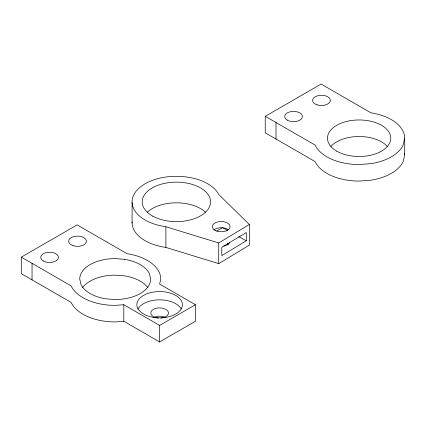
<?xml version="1.0" encoding="UTF-8"?>
<svg xmlns="http://www.w3.org/2000/svg" width="426" height="426" viewBox="0 0 426 426"><rect width="100%" height="100%" fill="white"/><g stroke="black" fill="none" stroke-linecap="round" stroke-linejoin="round"><path stroke-width="0.64" d="M404.7 138.232L403.145 145.042A45.582 26.316 0 0 1 370.918 163.648L359.118 164.542A45.582 26.316 0 0 1 315.096 145.042L265.238 116.314L265.238 132.853L315.096 161.582A45.582 26.316 0 0 0 359.118 181.082L370.918 180.187A45.582 26.316 0 0 0 403.145 161.582L404.7 154.771L404.7 138.232A45.582 26.316 0 0 0 370.918 112.81L321.097 84.055L265.238 116.314M216.797 231.094L222.494 227.654L227.718 230.535M165.879 226.738L218.73 242.958L249.354 224.465L218.921 194.709A44.315 25.587 0 0 0 144.355 184.202A44.315 25.587 0 0 0 165.879 226.738L165.879 247.415L218.73 263.63L249.354 245.142L249.354 224.465M246.287 240.786L221.792 255.579L221.792 247.309L246.287 232.516L246.287 240.786L238.746 236.622M21.3 257.155L77.159 224.896L126.98 253.651A45.582 26.316 0 0 1 160.762 279.073L159.622 284.057L195.433 304.728L195.433 321.268L159.622 341.945L123.812 321.268L115.18 321.928A45.582 26.316 0 0 1 71.153 302.423L21.3 273.694L21.3 257.155L71.153 285.883A45.582 26.316 0 0 0 115.18 305.383L123.812 304.728L159.622 325.405L195.433 304.728M275.984 122.518L275.984 139.057M218.73 242.958L218.73 263.63M159.622 325.405L159.622 341.945M132.087 202.456L132.087 223.133M123.812 304.728L123.812 321.268M32.046 263.359L32.046 279.898M229.838 242.325A8.861 5.117 0 0 1 223.714 246.02M82.431 287.779A35.449 20.469 0 0 1 115.18 275.143L124.355 275.84A35.449 20.469 0 0 1 147.934 287.779M158.467 318.073A8.861 5.117 0 0 1 152.151 310.25A8.861 5.117 0 0 1 167.099 310.25A8.861 5.117 0 0 1 160.783 318.073M154.228 317.21A8.861 5.117 0 0 1 165.022 317.21M213.852 230.003A8.861 5.117 0 0 1 228.373 229.811M227.351 243.613A8.861 5.117 0 0 1 228.373 244.284M137.886 309.047A22.791 13.158 0 0 1 159.622 299.84A22.791 13.158 0 0 1 181.359 309.047M147.215 212.27A34.187 19.734 0 0 1 205.604 212.313M165.879 247.415A44.315 25.587 0 0 1 132.087 221.925M404.647 153.525A45.582 26.316 0 0 1 404.7 154.771M330.837 146.565A31.652 18.275 0 0 1 359.118 136.496A31.652 18.275 0 0 1 387.404 146.565M124.355 259.301L115.18 258.603A35.449 20.469 0 0 0 79.731 279.073L80.94 284.366A35.449 20.469 0 0 0 106.005 298.839L115.18 299.537A35.449 20.469 0 0 0 150.634 279.073L149.425 273.774A35.449 20.469 0 0 0 124.355 259.301M153.727 317.439C147.561 316.294 140.836 313.93 137.609 308.136A22.791 13.158 0 0 1 157.636 291.624A22.791 13.158 0 0 1 182.328 305.879A22.791 13.158 0 0 1 153.727 317.439M215.103 230.338A8.861 5.117 0 0 0 229.838 227.851A8.861 5.117 0 0 0 218.74 221.728A8.861 5.117 0 0 0 215.103 230.338M43.335 260.973A8.861 5.117 0 0 0 58.16 258.678A8.861 5.117 0 0 0 47.302 252.416A8.861 5.117 0 0 0 43.335 260.973M73.091 245.664A8.861 5.117 0 0 0 86.382 241.228A8.861 5.117 0 0 0 73.091 236.797A8.861 5.117 0 0 0 73.091 245.664M152.764 216.152A34.187 19.734 0 0 0 209.597 206.562A34.187 19.734 0 0 0 166.8 182.94A34.187 19.734 0 0 0 152.764 216.152M317.029 104.817A8.861 5.117 0 0 0 330.32 100.387A8.861 5.117 0 0 0 317.029 95.956A8.861 5.117 0 0 0 317.029 104.817M287.273 120.132A8.861 5.117 0 0 0 302.098 117.837A8.861 5.117 0 0 0 291.24 111.569A8.861 5.117 0 0 0 287.273 120.132M336.737 151.15A31.652 18.275 0 0 0 389.694 142.96A31.652 18.275 0 0 0 350.928 120.579A31.652 18.275 0 0 0 336.737 151.15"/></g></svg>
